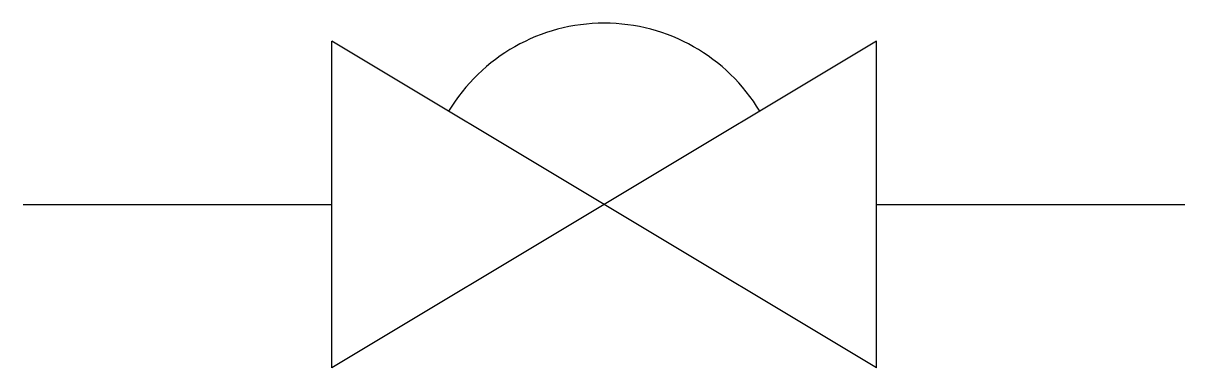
# Model space of a CAD drawing. Header units: metres. Extents: x -20732.7 to -20705.5, y -11671.8 to -11663.7.
import ezdxf

# ---------------------------------------------------------------- set-up
doc = ezdxf.new("R2010")
doc.units = ezdxf.units.M

msp = doc.modelspace()

# ---------------------------------------------------------------- linework, layer by layer
for p, q in [((-20712.68, -11664.11), (-20725.44, -11671.77)), ((-20725.44, -11671.77), (-20725.44, -11664.11)), ((-20712.68, -11671.77), (-20725.44, -11664.11)), ((-20712.68, -11671.77), (-20712.68, -11664.11)), ((-20732.67, -11667.94), (-20725.44, -11667.94)), ((-20712.68, -11667.94), (-20705.46, -11667.94))]:
    msp.add_line(p, q)
msp.add_arc((-20719.06, -11667.94), 4.25, 30.96, 149.04)

doc.saveas('drawing.dxf')
